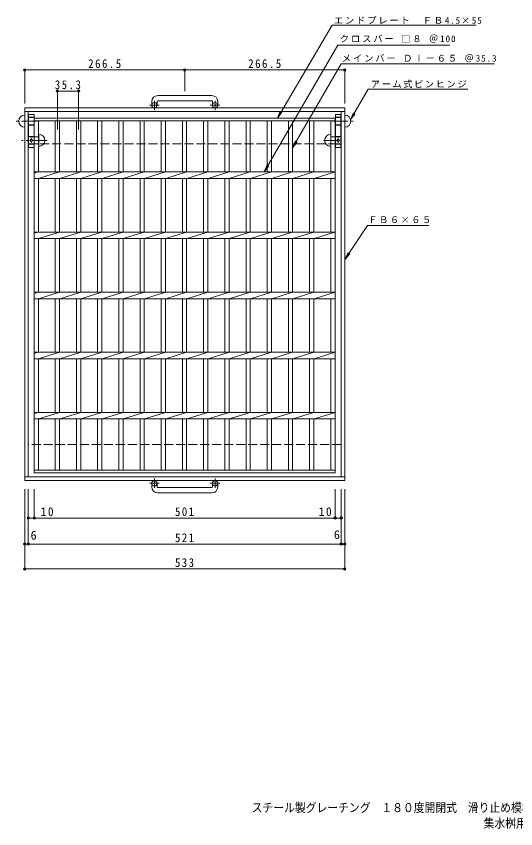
# Model space of a CAD drawing. Units: millimetres, scale not verified. Extents: x -818 to 865, y -688 to 664.
# Drawn here: x -818 to 14, y -688 to 664 of the extents above; entities that cross this region are included whole.
import ezdxf
from ezdxf.enums import TextEntityAlignment as Align

# ---------------------------------------------------------------- set-up
doc = ezdxf.new("R2010")
doc.units = ezdxf.units.MM
doc.header["$LTSCALE"] = 5
doc.header["$PDMODE"] = 32
doc.header["$PDSIZE"] = 4
doc.linetypes.add('CHAIN1', pattern=[8, 5, -1, 1, -1])
doc.linetypes.add('DASHED3', pattern=[4, 3, -1])
for name, color, linetype, lineweight in [('B-1', 2, 'Continuous', 9), ('B-2', 3, 'Continuous', 9), ('B-4', 7, 'Continuous', 9), ('B-5', 7, 'Continuous', 9), ('B-8', 3, 'Continuous', 9)]:
    doc.layers.add(name, color=color, linetype=linetype, lineweight=lineweight)
doc.layers.add('F-5_F-5ﾚｲﾔ', color=2, linetype='Continuous')
doc.styles.add('ＭＳ ゴシック', font='')
doc.styles.get('ＭＳ ゴシック').set_extended_font_data('MS Gothic')

msp = doc.modelspace()

# ---------------------------------------------------------------- linework, layer by layer
at = {"layer": 'B-1'}
for p, q in [((-492.619, 532.291), (-582.619, 532.291)), ((-592.619, 522.291), (-592.619, 516.19)), ((-583.619, 522.291), (-583.619, 516.19)), ((-582.619, 523.29), (-492.619, 523.29)), ((-491.619, 522.291), (-491.619, 516.19)), ((-482.619, 522.291), (-482.619, 516.19)), ((-804.119, 511.69), (-271.119, 511.69)), ((-804.119, -108.31), (-804.119, 511.69)), ((-804.119, 505.69), (-271.119, 505.69)), ((-798.119, -102.31), (-798.119, 505.69)), ((-277.119, 505.69), (-277.119, -102.31)), ((-271.119, 511.69), (-271.119, -108.31)), ((-271.119, -102.31), (-804.119, -102.31)), ((-271.119, -108.31), (-804.119, -108.31)), ((-592.619, -118.91), (-592.619, -112.81)), ((-583.619, -118.91), (-583.619, -112.81)), ((-582.619, -119.91), (-492.619, -119.91)), ((-491.619, -118.91), (-491.619, -112.81)), ((-482.619, -118.91), (-482.619, -112.81)), ((-492.619, -128.91), (-582.619, -128.91))]:
    msp.add_line(p, q, dxfattribs=at)
at = {"layer": 'B-1', "linetype": 'CHAIN1'}
for p, q in [((-579.956, 516.19), (-596.363, 516.19)), ((-588.119, 508.083), (-588.119, 523.68)), ((-478.956, 516.19), (-495.363, 516.19)), ((-487.119, 508.083), (-487.119, 523.68)), ((-588.119, -104.702), (-588.119, -120.3)), ((-487.119, -104.702), (-487.119, -120.3)), ((-579.956, -112.81), (-596.363, -112.81)), ((-478.956, -112.81), (-495.363, -112.81))]:
    msp.add_line(p, q, dxfattribs=at)
at = {"layer": 'B-1', "linetype": 'DASHED3'}
for p, q in [((-798.119, 451.69), (-277.119, 451.69)), ((-277.119, -48.31), (-798.119, -48.31))]:
    msp.add_line(p, q, dxfattribs=at)
at = {"layer": 'B-1'}
for centre in [(-588.119, 516.19), (-487.119, 516.19), (-588.119, -112.81), (-487.119, -112.81)]:
    msp.add_circle(centre, 4.5, dxfattribs=at)
for centre, radius, start, end in [((-582.619, 522.291), 10, 90, 180), ((-492.619, 522.291), 10, 0, 90), ((-582.619, 522.291), 1, 90, 180), ((-492.619, 522.291), 1, 0, 90), ((-582.619, -118.91), 10, 180, 270), ((-582.619, -118.91), 1, 180, 270), ((-492.619, -118.91), 10, 270, 0), ((-492.619, -118.91), 1, 270, 0)]:
    msp.add_arc(centre, radius, start, end, dxfattribs=at)
at = {"layer": 'B-2'}
for p, q in [((-788.119, 494.69), (-287.119, 494.69)), ((-788.119, -95.31), (-788.119, 494.69)), ((-788.119, 490.19), (-287.119, 490.19)), ((-781.119, 405.191), (-781.119, 490.19)), ((-753.219, 490.19), (-753.219, 405.191)), ((-746.219, 490.19), (-746.219, 405.191)), ((-717.918, 490.19), (-717.918, 405.191)), ((-710.919, 490.19), (-710.919, 405.191)), ((-682.618, 490.19), (-682.618, 405.191)), ((-675.618, 490.19), (-675.618, 405.191)), ((-647.319, 490.19), (-647.319, 405.191)), ((-640.319, 490.19), (-640.319, 405.191)), ((-612.018, 490.19), (-612.018, 405.191)), ((-605.019, 490.19), (-605.019, 405.191)), ((-576.718, 490.19), (-576.718, 405.191)), ((-569.718, 490.19), (-569.718, 405.191)), ((-541.418, 490.19), (-541.418, 405.191)), ((-534.418, 490.19), (-534.418, 405.191)), ((-506.118, 490.19), (-506.118, 405.191)), ((-499.118, 490.19), (-499.118, 405.191)), ((-470.818, 490.19), (-470.818, 405.191)), ((-463.818, 490.19), (-463.818, 405.191)), ((-435.518, 490.19), (-435.518, 405.191)), ((-428.518, 490.19), (-428.518, 405.191)), ((-400.217, 490.19), (-400.217, 405.191)), ((-393.217, 490.19), (-393.217, 405.191)), ((-364.917, 490.19), (-364.917, 405.191)), ((-357.917, 490.19), (-357.917, 405.191)), ((-329.617, 490.19), (-329.617, 405.191)), ((-322.617, 490.19), (-322.617, 405.191)), ((-294.12, 490.19), (-294.12, 405.191)), ((-287.119, 494.69), (-287.119, -95.31)), ((-788.119, 403.11), (-781.519, 405.191)), ((-788.119, 405.191), (-287.119, 405.191)), ((-788.119, 394.191), (-287.119, 394.191)), ((-781.119, 394.191), (-746.219, 405.191)), ((-781.119, 305.19), (-781.119, 394.191)), ((-753.219, 394.191), (-753.219, 305.19)), ((-746.219, 394.191), (-746.219, 305.19)), ((-745.818, 394.191), (-710.919, 405.191)), ((-717.918, 394.191), (-717.918, 305.19)), ((-710.919, 394.191), (-710.919, 305.19)), ((-710.519, 394.191), (-675.619, 405.191)), ((-682.618, 394.191), (-682.618, 305.19)), ((-675.618, 394.191), (-675.618, 305.19)), ((-675.218, 394.191), (-640.319, 405.191)), ((-647.319, 394.191), (-647.319, 305.19)), ((-640.319, 394.191), (-640.319, 305.19)), ((-639.919, 394.191), (-605.019, 405.191)), ((-612.018, 394.191), (-612.018, 305.19)), ((-605.019, 394.191), (-605.019, 305.19)), ((-604.619, 394.191), (-569.719, 405.191)), ((-576.718, 394.191), (-576.718, 305.19)), ((-569.718, 394.191), (-569.718, 305.19)), ((-569.319, 394.191), (-534.419, 405.191)), ((-541.418, 394.191), (-541.418, 305.19)), ((-534.418, 394.191), (-534.418, 305.19)), ((-534.018, 394.191), (-499.118, 405.191)), ((-506.118, 394.191), (-506.118, 305.19)), ((-499.118, 394.191), (-499.118, 305.19)), ((-498.718, 394.191), (-463.818, 405.191)), ((-470.818, 394.191), (-470.818, 305.19)), ((-463.818, 394.191), (-463.818, 305.19)), ((-463.418, 394.191), (-428.518, 405.191)), ((-435.518, 394.191), (-435.518, 305.19)), ((-428.518, 394.191), (-428.518, 305.19)), ((-428.118, 394.191), (-393.218, 405.191)), ((-400.217, 394.191), (-400.217, 305.19)), ((-393.217, 394.191), (-393.217, 305.19)), ((-392.818, 394.191), (-357.918, 405.191)), ((-364.917, 394.191), (-364.917, 305.19)), ((-357.917, 394.191), (-357.917, 305.19)), ((-357.517, 394.191), (-322.617, 405.191)), ((-329.617, 394.191), (-329.617, 305.19)), ((-322.617, 394.191), (-322.617, 305.19)), ((-322.217, 394.191), (-287.317, 405.191)), ((-294.12, 394.191), (-294.12, 305.19)), ((-788.119, 303.11), (-781.519, 305.191)), ((-788.119, 305.191), (-287.119, 305.191)), ((-781.119, 294.191), (-746.219, 305.191)), ((-745.818, 294.191), (-710.919, 305.191)), ((-710.519, 294.191), (-675.619, 305.191)), ((-675.218, 294.191), (-640.319, 305.191)), ((-639.919, 294.191), (-605.019, 305.191)), ((-604.619, 294.191), (-569.719, 305.191)), ((-569.319, 294.191), (-534.419, 305.191)), ((-534.018, 294.191), (-499.118, 305.191)), ((-498.718, 294.191), (-463.818, 305.191)), ((-463.418, 294.191), (-428.518, 305.191)), ((-428.118, 294.191), (-393.218, 305.191)), ((-392.818, 294.191), (-357.918, 305.191)), ((-357.517, 294.191), (-322.617, 305.191)), ((-322.217, 294.191), (-287.317, 305.191)), ((-788.119, 294.191), (-287.119, 294.191)), ((-781.119, 205.19), (-781.119, 294.191)), ((-753.219, 294.191), (-753.219, 205.19)), ((-746.219, 294.191), (-746.219, 205.19)), ((-717.918, 294.191), (-717.918, 205.19)), ((-710.919, 294.191), (-710.919, 205.19)), ((-682.618, 294.191), (-682.618, 205.19)), ((-675.618, 294.191), (-675.618, 205.19)), ((-647.319, 294.191), (-647.319, 205.19)), ((-640.319, 294.191), (-640.319, 205.19)), ((-612.018, 294.191), (-612.018, 205.19)), ((-605.019, 294.191), (-605.019, 205.19)), ((-576.718, 294.191), (-576.718, 205.19)), ((-569.718, 294.191), (-569.718, 205.19)), ((-541.418, 294.191), (-541.418, 205.19)), ((-534.418, 294.191), (-534.418, 205.19)), ((-506.118, 294.191), (-506.118, 205.19)), ((-499.118, 294.191), (-499.118, 205.19)), ((-470.818, 294.191), (-470.818, 205.19)), ((-463.818, 294.191), (-463.818, 205.19)), ((-435.518, 294.191), (-435.518, 205.19)), ((-428.518, 294.191), (-428.518, 205.19)), ((-400.217, 294.191), (-400.217, 205.19)), ((-393.217, 294.191), (-393.217, 205.19)), ((-364.917, 294.191), (-364.917, 205.19)), ((-357.917, 294.191), (-357.917, 205.19)), ((-329.617, 294.191), (-329.617, 205.19)), ((-322.617, 294.191), (-322.617, 205.19)), ((-294.12, 294.191), (-294.12, 205.19)), ((-788.119, 203.11), (-781.519, 205.191)), ((-788.119, 205.191), (-287.119, 205.191)), ((-781.119, 194.191), (-746.219, 205.191)), ((-745.818, 194.191), (-710.919, 205.191)), ((-710.519, 194.191), (-675.619, 205.191)), ((-675.218, 194.191), (-640.319, 205.191)), ((-639.919, 194.191), (-605.019, 205.191)), ((-604.619, 194.191), (-569.719, 205.191)), ((-569.319, 194.191), (-534.419, 205.191)), ((-534.018, 194.191), (-499.118, 205.191)), ((-498.718, 194.191), (-463.818, 205.191)), ((-463.418, 194.191), (-428.518, 205.191)), ((-428.118, 194.191), (-393.218, 205.191)), ((-392.818, 194.191), (-357.918, 205.191)), ((-357.517, 194.191), (-322.617, 205.191)), ((-322.217, 194.191), (-287.317, 205.191)), ((-788.119, 194.191), (-287.119, 194.191)), ((-781.119, 105.191), (-781.119, 194.191)), ((-753.219, 194.191), (-753.219, 105.191)), ((-746.219, 194.191), (-746.219, 105.191)), ((-717.918, 194.191), (-717.918, 105.191)), ((-710.919, 194.191), (-710.919, 105.191)), ((-682.618, 194.191), (-682.618, 105.191)), ((-675.618, 194.191), (-675.618, 105.191)), ((-647.319, 194.191), (-647.319, 105.191)), ((-640.319, 194.191), (-640.319, 105.191)), ((-612.018, 194.191), (-612.018, 105.191)), ((-605.019, 194.191), (-605.019, 105.191)), ((-576.718, 194.191), (-576.718, 105.191)), ((-569.718, 194.191), (-569.718, 105.191)), ((-541.418, 194.191), (-541.418, 105.191)), ((-534.418, 194.191), (-534.418, 105.191)), ((-506.118, 194.191), (-506.118, 105.191)), ((-499.118, 194.191), (-499.118, 105.191)), ((-470.818, 194.191), (-470.818, 105.191)), ((-463.818, 194.191), (-463.818, 105.191)), ((-435.518, 194.191), (-435.518, 105.191)), ((-428.518, 194.191), (-428.518, 105.191)), ((-400.217, 194.191), (-400.217, 105.191)), ((-393.217, 194.191), (-393.217, 105.191)), ((-364.917, 194.191), (-364.917, 105.191)), ((-357.917, 194.191), (-357.917, 105.191)), ((-329.617, 194.191), (-329.617, 105.191)), ((-322.617, 194.191), (-322.617, 105.191)), ((-294.12, 194.191), (-294.12, 105.191)), ((-788.119, 103.11), (-781.519, 105.191)), ((-788.119, 105.191), (-287.119, 105.191)), ((-781.119, 94.191), (-746.219, 105.191)), ((-745.818, 94.191), (-710.919, 105.191)), ((-710.519, 94.191), (-675.619, 105.191)), ((-675.218, 94.191), (-640.319, 105.191)), ((-639.919, 94.191), (-605.019, 105.191)), ((-604.619, 94.191), (-569.719, 105.191)), ((-569.319, 94.191), (-534.419, 105.191)), ((-534.018, 94.191), (-499.118, 105.191)), ((-498.718, 94.191), (-463.818, 105.191)), ((-463.418, 94.191), (-428.518, 105.191)), ((-428.118, 94.191), (-393.218, 105.191)), ((-392.818, 94.191), (-357.918, 105.191)), ((-357.517, 94.191), (-322.617, 105.191)), ((-322.217, 94.191), (-287.317, 105.191)), ((-788.119, 94.191), (-287.119, 94.191)), ((-781.119, 5.19), (-781.119, 94.191)), ((-753.219, 94.191), (-753.219, 5.19)), ((-746.219, 94.191), (-746.219, 5.19)), ((-717.918, 94.191), (-717.918, 5.19)), ((-710.919, 94.191), (-710.919, 5.19)), ((-682.618, 94.191), (-682.618, 5.19)), ((-675.618, 94.191), (-675.618, 5.19)), ((-647.319, 94.191), (-647.319, 5.19)), ((-640.319, 94.191), (-640.319, 5.19)), ((-612.018, 94.191), (-612.018, 5.19)), ((-605.019, 94.191), (-605.019, 5.19)), ((-576.718, 94.191), (-576.718, 5.19)), ((-569.718, 94.191), (-569.718, 5.19)), ((-541.418, 94.191), (-541.418, 5.19)), ((-534.418, 94.191), (-534.418, 5.19)), ((-506.118, 94.191), (-506.118, 5.19)), ((-499.118, 94.191), (-499.118, 5.19)), ((-470.818, 94.191), (-470.818, 5.19)), ((-463.818, 94.191), (-463.818, 5.19)), ((-435.518, 94.191), (-435.518, 5.19)), ((-428.518, 94.191), (-428.518, 5.19)), ((-400.217, 94.191), (-400.217, 5.19)), ((-393.217, 94.191), (-393.217, 5.19)), ((-364.917, 94.191), (-364.917, 5.19)), ((-357.917, 94.191), (-357.917, 5.19)), ((-329.617, 94.191), (-329.617, 5.19)), ((-322.617, 94.191), (-322.617, 5.19)), ((-294.12, 94.191), (-294.12, 5.19)), ((-788.119, 3.11), (-781.519, 5.191)), ((-788.119, 5.19), (-287.119, 5.19)), ((-781.119, -5.81), (-746.219, 5.191)), ((-745.818, -5.81), (-710.919, 5.191)), ((-710.519, -5.81), (-675.619, 5.191)), ((-675.218, -5.81), (-640.319, 5.191)), ((-639.919, -5.81), (-605.019, 5.191)), ((-604.619, -5.81), (-569.719, 5.191)), ((-569.319, -5.81), (-534.419, 5.191)), ((-534.018, -5.81), (-499.118, 5.191)), ((-498.718, -5.81), (-463.818, 5.191)), ((-463.418, -5.81), (-428.518, 5.191)), ((-428.118, -5.81), (-393.218, 5.191)), ((-392.818, -5.81), (-357.918, 5.191)), ((-357.517, -5.81), (-322.617, 5.191)), ((-322.217, -5.81), (-287.317, 5.191)), ((-788.119, -5.81), (-287.119, -5.81)), ((-781.119, -90.81), (-781.119, -5.81)), ((-753.219, -5.81), (-753.219, -90.81)), ((-746.219, -5.81), (-746.219, -90.81)), ((-717.918, -5.81), (-717.918, -90.81)), ((-710.919, -5.81), (-710.919, -90.81)), ((-682.618, -5.81), (-682.618, -90.81)), ((-675.618, -5.81), (-675.618, -90.81)), ((-647.319, -5.81), (-647.319, -90.81)), ((-640.319, -5.81), (-640.319, -90.81)), ((-612.018, -5.81), (-612.018, -90.81)), ((-605.019, -5.81), (-605.019, -90.81)), ((-576.718, -5.81), (-576.718, -90.81)), ((-569.718, -5.81), (-569.718, -90.81)), ((-541.418, -5.81), (-541.418, -90.81)), ((-534.418, -5.81), (-534.418, -90.81)), ((-506.118, -5.81), (-506.118, -90.81)), ((-499.118, -5.81), (-499.118, -90.81)), ((-470.818, -5.81), (-470.818, -90.81)), ((-463.818, -5.81), (-463.818, -90.81)), ((-435.518, -5.81), (-435.518, -90.81)), ((-428.518, -5.81), (-428.518, -90.81)), ((-400.217, -5.81), (-400.217, -90.81)), ((-393.217, -5.81), (-393.217, -90.81)), ((-364.917, -5.81), (-364.917, -90.81)), ((-357.917, -5.81), (-357.917, -90.81)), ((-329.617, -5.81), (-329.617, -90.81)), ((-322.617, -5.81), (-322.617, -90.81)), ((-294.12, -5.81), (-294.12, -90.81)), ((-287.119, -90.81), (-788.119, -90.81)), ((-287.119, -95.31), (-788.119, -95.31))]:
    msp.add_line(p, q, dxfattribs=at)
at = {"layer": 'B-4'}
for p, q in [((-804.119, 519.19), (-804.119, 576.344)), ((-804.119, 574.844), (-479.119, 574.844)), ((-537.619, 539.791), (-537.619, 576.344)), ((-479.119, 574.844), (-271.119, 574.844)), ((-271.119, 519.19), (-271.119, 576.344)), ((-749.719, 475.657), (-749.719, 541.247)), ((-714.419, 475.657), (-714.419, 541.247)), ((-749.719, 539.747), (-714.419, 539.747)), ((-804.119, -122.6), (-804.119, -256.773)), ((-798.119, -122.6), (-798.119, -215.458)), ((-788.119, -122.6), (-788.119, -172.092)), ((-287.119, -122.6), (-287.119, -172.092)), ((-277.119, -122.6), (-277.119, -215.458)), ((-271.119, -122.6), (-271.119, -256.773)), ((-798.119, -170.592), (-785.619, -170.592)), ((-785.619, -170.592), (-289.619, -170.592)), ((-289.619, -170.592), (-277.119, -170.592)), ((-804.119, -255.273), (-271.119, -255.273))]:
    msp.add_line(p, q, dxfattribs=at)
msp.add_lwpolyline([(-804.119, -213.958), (-798.119, -213.958), (-277.119, -213.958), (-271.119, -213.958)], dxfattribs=at)
for p in [(-804.119, 574.844), (-537.619, 574.844), (-271.119, 574.844), (-749.719, 539.747), (-714.419, 539.747), (-798.119, -170.592), (-788.119, -170.592), (-287.119, -170.592), (-277.119, -170.592), (-804.119, -213.958), (-798.119, -213.958), (-277.119, -213.958), (-271.119, -213.958), (-804.119, -255.273), (-271.119, -255.273)]:
    msp.add_point(p, dxfattribs=at)
at = {"layer": 'B-5'}
for p, q in [((-292.355, 649.621), (-52.454, 649.621)), ((-282.905, 615.886), (-96.079, 615.886)), ((-277.021, 585.233), (-21.785, 585.233)), ((-232.282, 542.647), (-66.469, 542.647)), ((-383.359, 494.69), (-375.676, 504.55)), ((-261.429, 492.162), (-253.82, 502.079)), ((-357.917, 445.117), (-350.308, 455.034)), ((-405.123, 405.191), (-397.493, 415.092)), ((-233.442, 316.299), (-131.224, 316.299)), ((-270.896, 259.68), (-262.63, 269.056))]:
    msp.add_line(p, q, dxfattribs=at)
for points in [[(-292.355, 649.621), (-383.359, 494.69), (-378.489, 506.203)], [(-282.905, 615.886), (-405.123, 405.191), (-400.316, 416.73)], [(-277.021, 585.233), (-357.917, 445.117), (-353.134, 456.666)], [(-232.282, 542.647), (-261.429, 492.162), (-256.646, 503.711)], [(-233.442, 316.299), (-270.896, 259.68), (-265.338, 270.876)]]:
    msp.add_lwpolyline(points, dxfattribs=at)
at = {"layer": 'B-8'}
for p, q in [((-788.619, 500.69), (-788.619, 445.69)), ((-286.619, 500.69), (-286.619, 445.69)), ((-797.619, 495.69), (-798.119, 495.69)), ((-277.619, 495.69), (-277.119, 495.69)), ((-797.619, 483.69), (-798.119, 483.69)), ((-277.619, 483.69), (-277.119, 483.69)), ((-780.619, 467.69), (-780.619, 447.69)), ((-294.619, 467.69), (-294.619, 447.69)), ((-788.619, 445.69), (-797.619, 445.69)), ((-286.619, 445.69), (-277.619, 445.69))]:
    msp.add_line(p, q, dxfattribs=at)
at = {"layer": 'B-8', "linetype": 'CHAIN1'}
for p, q in [((-783.959, 489.69), (-818.212, 489.69)), ((-291.279, 489.69), (-257.026, 489.69)), ((-793.119, 461.7), (-793.119, 453.519)), ((-282.119, 461.7), (-282.119, 453.519)), ((-766.55, 457.69), (-809.359, 457.69)), ((-306.688, 457.69), (-277.119, 457.69))]:
    msp.add_line(p, q, dxfattribs=at)
at = {"layer": 'B-8', "linetype": 'DASHED3'}
for p, q in [((-788.619, 496.19), (-797.619, 496.19)), ((-788.619, 495.69), (-797.619, 495.69)), ((-286.619, 496.19), (-277.619, 496.19)), ((-286.619, 495.69), (-277.619, 495.69)), ((-788.619, 483.69), (-797.619, 483.69)), ((-788.619, 483.19), (-797.619, 483.19)), ((-286.619, 483.69), (-277.619, 483.69)), ((-286.619, 483.19), (-277.619, 483.19)), ((-788.619, 464.19), (-797.619, 464.19)), ((-780.619, 463.69), (-797.619, 463.69)), ((-294.619, 463.69), (-277.619, 463.69)), ((-286.619, 464.19), (-277.619, 464.19)), ((-780.619, 451.69), (-797.619, 451.69)), ((-788.619, 451.19), (-797.619, 451.19)), ((-294.619, 451.69), (-277.619, 451.69)), ((-286.619, 451.19), (-277.619, 451.19))]:
    msp.add_line(p, q, dxfattribs=at)
at = {"layer": 'B-8'}
for points in [[(-788.619, 500.69), (-797.619, 500.69), (-797.619, 445.69)], [(-286.619, 500.69), (-277.619, 500.69), (-277.619, 445.69)]]:
    msp.add_lwpolyline(points, dxfattribs=at)
for centre in [(-793.119, 457.69), (-282.119, 457.69)]:
    msp.add_circle(centre, 2, dxfattribs=at)
for centre, start, end in [((-804.119, 489.69), 90, 270), ((-271.119, 489.69), 270, 90), ((-780.619, 457.69), 270, 90), ((-294.619, 457.69), 90, 270)]:
    msp.add_arc(centre, 10, start, end, dxfattribs=at)

# ---------------------------------------------------------------- texts
at = {"layer": 'B-4', "color": 2, "style": 'ＭＳ ゴシック'}
for p in [(-794.235, -210.93), (-289.224, -209.952)]:
    msp.add_text('6', height=14.66, dxfattribs=at).set_placement(p, align=Align.BOTTOM_LEFT)
at = {"layer": 'B-4', "color": 2, "char_height": 14.66, "attachment_point": 7, "style": 'ＭＳ ゴシック'}
for s, insert in [('\\T1.28;\\W0.9;266.5', (-698.369, 577.844)), ('\\T1.28;\\W0.9;266.5', (-431.869, 577.844)), ('\\T1.28;\\W0.9;35.3', (-753.944, 542.747)), ('\\T1.27;\\W0.95;10', (-777.533, -167.592)), ('\\T1.27;\\W0.9;501', (-553.869, -167.592)), ('\\T1.27;\\W0.95;10', (-314.52, -167.592)), ('\\T1.27;\\W0.9;521', (-553.869, -210.958)), ('\\T1.27;\\W0.9;533', (-553.869, -252.273))]:
    msp.add_mtext(s, dxfattribs=dict(at, insert=insert))
at = {"layer": 'B-5', "char_height": 11, "attachment_point": 7, "style": 'ＭＳ ゴシック'}
for s, insert in [('\\T1.2;エンドプレート\u3000ＦＢ4.5×55', (-289.219, 651.089)), ('\\T1.21;クロスバー\\~□８\\~＠100', (-279.478, 620.145)), ('\\T1.21;メインバー\\~ＤⅠ－６５\\~＠35.3', (-276.133, 587.704)), ('\\T1.17;アーム式ピンヒンジ', (-227.876, 544.485)), ('\\T1.17;ＦＢ６×６５', (-232.027, 319.932))]:
    msp.add_mtext(s, dxfattribs=dict(at, insert=insert))
at = {"layer": 'F-5_F-5ﾚｲﾔ', "style": 'ＭＳ ゴシック', "width": 0.9}
for s, p in [('スチール製グレーチング\u3000１８０度開閉式\u3000滑り止め模様付', (-426.188, -664.293)), ('集水桝用\u3000ＨＸＰ\u3000５５６５', (-39.905, -690.26))]:
    msp.add_text(s, height=14.66, dxfattribs=at).set_placement(p, align=Align.BOTTOM_LEFT)

doc.saveas('drawing.dxf')
